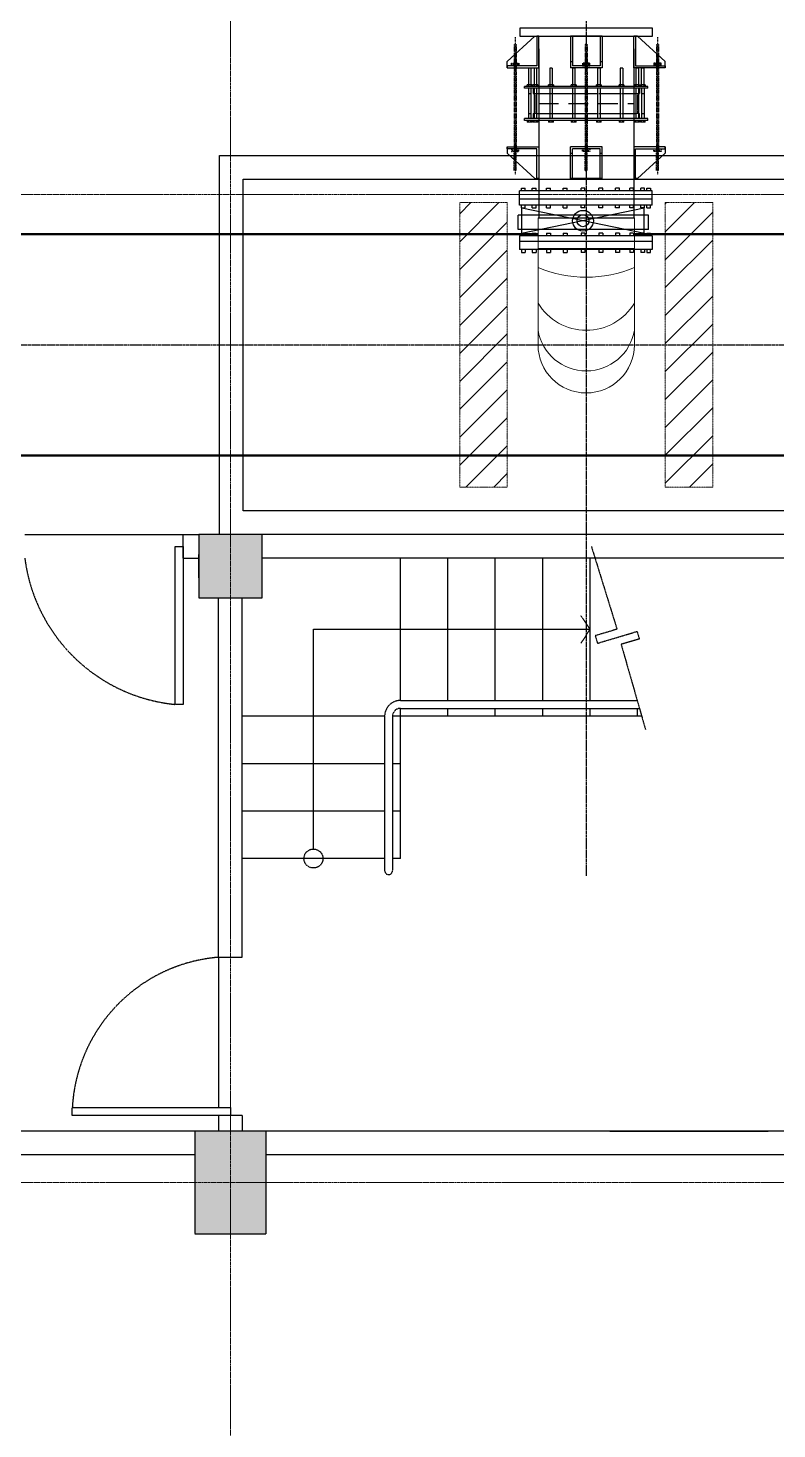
# Model space of a CAD drawing. Header units: inches. Extents: x 0 to 235202, y 0 to 184293.
# Drawn here: x 149221 to 153957, y 119381 to 128245 of the extents above; entities that cross this region are included whole.
import ezdxf
from ezdxf.enums import TextEntityAlignment as Align

# ---------------------------------------------------------------- set-up
doc = ezdxf.new("R2010")
doc.units = ezdxf.units.IN
doc.header["$MEASUREMENT"] = 0
for name, pattern in [('CENTER', [2, 1.25, -0.25, 0.25, -0.25]), ('HIDDEN', [0.375, 0.25, -0.125]), ('PHANTOM2', [1.25, 0.625, -0.125, 0.125, -0.125, 0.125, -0.125])]:
    doc.linetypes.add(name, pattern=pattern)
for name, color, linetype, lineweight in [('.5', 8, 'Continuous', 0), ('DIM', 251, 'Continuous', 0), ('hid', 8, 'HIDDEN', 0)]:
    doc.layers.add(name, color=color, linetype=linetype, lineweight=lineweight)
for name, color, linetype in [('1', 1, 'CENTER'), ('2', 2, 'HIDDEN'), ('GRID_TXT45', 4, 'Continuous'), ('M-X-BKGD', 8, 'Continuous'), ('pipes', 2, 'Continuous'), ('sleeve type coupling', 1, 'Continuous'), ('steel elbow 90deg', 3, 'Continuous'), ('WINDOW ELEV', 3, 'Continuous')]:
    doc.layers.add(name, color=color, linetype=linetype)
doc.styles.add('SIMPLEX', font='simplex.shx')

# ---------------------------------------------------------------- blocks, each defined once
blk = doc.blocks.new('FLOOR PLAN REV 2')
at = {"layer": 'DIM', "linetype": 'HIDDEN', "lineweight": 25, "ltscale": 10}
h = blk.add_hatch(color=8, dxfattribs=at)
h.paths.add_polyline_path([(76251.8, 221092.2), (75801.8, 221092.2), (75801.8, 220442.2), (76251.8, 220442.2)])
h.paths.add_polyline_path([(76226.8, 224867.2), (75956.6, 224867.2), (75956.6, 224867.2), (75826.8, 224867.2), (75826.8, 224467.2), (76226.8, 224467.2)])
h.paths.add_polyline_path([(71751.4, 221092.2), (71301.4, 221092.2), (71301.4, 220642.2), (71751.4, 220642.2)])
at = {"layer": '.5', "color": 8, "linetype": 'CENTER', "ltscale": 10}
for p, q in [((76026.8, 216570.9), (76026.8, 247859.2)), ((118917.3, 227018.5), (54403.1, 227018.5)), ((118917.3, 220768), (54403.1, 220768))]:
    blk.add_line(p, q, dxfattribs=at)
at = {"color": 8, "linetype": 'PHANTOM2', "ltscale": 20}
for p, q in [((78276.8, 245640.9), (78276.8, 222708.1)), ((74426.8, 226067.3), (101909.1, 226067.3))]:
    blk.add_line(p, q, dxfattribs=at)
at = {"color": 8}
for p, q in [((78696.8, 228071.3), (77856.8, 228071.3)), ((77856.8, 228071.3), (77856.8, 228019.3)), ((78696.8, 228019.3), (78696.8, 228071.3)), ((77776.8, 227859.3), (77951.8, 228019.3)), ((77856.8, 228019.3), (78696.8, 228019.3)), ((77951.8, 228019.3), (77976.8, 228019.3)), ((77976.8, 228019.3), (77964.8, 228019.3)), ((77964.8, 228019.3), (77964.8, 227831.3)), ((77976.8, 227819.3), (77976.8, 228019.3)), ((78176.8, 228019.3), (78176.8, 227819.3)), ((78376.8, 228019.3), (78176.8, 228019.3)), ((78188.8, 228019.3), (78188.8, 227831.3)), ((78364.8, 228019.3), (78364.8, 227831.3)), ((78376.8, 228019.3), (78376.8, 227819.3)), ((78601.8, 228019.3), (78576.8, 228019.3)), ((78576.8, 228019.3), (78588.8, 228019.3)), ((78576.8, 227819.3), (78576.8, 228019.3)), ((78588.8, 228019.3), (78588.8, 227831.3)), ((78776.8, 227859.3), (78601.8, 228019.3)), ((77776.8, 227819.3), (77776.8, 227859.3)), ((77964.8, 227831.3), (77776.8, 227831.3)), ((77776.8, 227831.3), (77776.8, 227819.3)), ((77776.8, 227819.3), (77976.8, 227819.3)), ((78176.8, 227859.3), (78188.8, 227859.3)), ((78376.8, 227819.3), (78176.8, 227819.3)), ((78364.8, 227831.3), (78188.8, 227831.3)), ((78364.8, 227859.3), (78376.8, 227859.3)), ((78776.8, 227819.3), (78576.8, 227819.3)), ((78588.8, 227831.3), (78776.8, 227831.3)), ((78776.8, 227819.3), (78776.8, 227859.3)), ((78776.8, 227831.3), (78776.8, 227819.3)), ((77776.8, 227318.9), (77776.8, 227278.9)), ((77776.8, 227306.9), (77776.8, 227318.9)), ((77776.8, 227318.9), (77976.8, 227318.9)), ((77964.8, 227306.9), (77776.8, 227306.9)), ((77776.8, 227278.9), (77951.8, 227118.9)), ((77964.8, 227118.9), (77964.8, 227306.9)), ((77976.8, 227318.9), (77976.8, 227118.9)), ((78176.8, 227118.9), (78176.8, 227318.9)), ((78376.8, 227318.9), (78176.8, 227318.9)), ((78176.8, 227278.9), (78188.8, 227278.9)), ((78188.8, 227118.9), (78188.8, 227306.9)), ((78364.8, 227306.9), (78188.8, 227306.9)), ((78364.8, 227118.9), (78364.8, 227306.9)), ((78364.8, 227278.9), (78376.8, 227278.9)), ((78376.8, 227118.9), (78376.8, 227318.9)), ((78776.8, 227318.9), (78576.8, 227318.9)), ((78576.8, 227318.9), (78576.8, 227118.9)), ((78588.8, 227118.9), (78588.8, 227306.9)), ((78588.8, 227306.9), (78776.8, 227306.9)), ((78776.8, 227278.9), (78601.8, 227118.9)), ((78776.8, 227318.9), (78776.8, 227278.9)), ((78776.8, 227306.9), (78776.8, 227318.9)), ((77951.8, 227118.9), (77976.8, 227118.9)), ((77976.8, 227118.9), (77964.8, 227118.9)), ((78376.8, 227118.9), (78176.8, 227118.9)), ((78601.8, 227118.9), (78576.8, 227118.9)), ((78576.8, 227118.9), (78588.8, 227118.9)), ((78694.2, 227040.3), (77854.2, 227040.3)), ((77854.2, 226951.6), (77854.2, 227040.3)), ((77866.4, 227057.5), (77890.6, 227057.5)), ((77866.4, 227040.3), (77866.4, 227057.5)), ((77890.6, 227040.3), (77890.6, 227057.5)), ((77935.7, 227057.5), (77959.9, 227057.5)), ((77935.7, 227040.3), (77935.7, 227057.5)), ((77959.9, 227040.3), (77959.9, 227057.5)), ((78025.9, 227057.5), (78050.2, 227057.5)), ((78025.9, 227040.3), (78025.9, 227057.5)), ((78050.2, 227040.3), (78050.2, 227057.5)), ((78131.1, 227057.5), (78155.3, 227057.5)), ((78131.1, 227040.3), (78131.1, 227057.5)), ((78155.3, 227040.3), (78155.3, 227057.5)), ((78243.9, 227040.3), (78243.9, 227057.5)), ((78268.1, 227057.5), (78243.9, 227057.5)), ((78268.1, 227040.3), (78268.1, 227057.5)), ((78356.7, 227040.3), (78356.7, 227057.5)), ((78380.9, 227057.5), (78356.7, 227057.5)), ((78380.9, 227040.3), (78380.9, 227057.5)), ((78461.8, 227040.3), (78461.8, 227057.5)), ((78486.1, 227057.5), (78461.8, 227057.5)), ((78486.1, 227040.3), (78486.1, 227057.5)), ((78552.1, 227040.3), (78552.1, 227057.5)), ((78576.4, 227057.5), (78552.1, 227057.5)), ((78576.4, 227040.3), (78576.4, 227057.5)), ((78621.4, 227040.3), (78621.4, 227057.5)), ((78645.6, 227057.5), (78621.4, 227057.5)), ((78645.6, 227040.3), (78645.6, 227057.5)), ((78659.6, 227040.3), (78659.6, 227057.5)), ((78659.6, 227057.5), (78683.9, 227057.5)), ((78683.9, 227057.5), (78683.9, 227040.3)), ((78694.2, 226951.6), (78694.2, 227040.3)), ((78694.2, 226987.6), (77854.2, 226987.6)), ((78694.2, 226951.6), (77854.2, 226951.6)), ((77866.4, 226934.4), (77866.4, 226951.6)), ((77866.4, 226773.6), (78642.3, 226934.4)), ((77866.4, 226934.4), (77890.6, 226934.4)), ((77869.8, 226934.4), (78645.6, 226773.6)), ((77869.8, 226756.4), (77869.8, 226934.4)), ((77890.6, 226934.4), (77890.6, 226951.6)), ((77935.7, 226934.4), (77935.7, 226951.6)), ((77935.7, 226934.4), (77959.9, 226934.4)), ((77959.9, 226934.4), (77959.9, 226951.6)), ((78025.9, 226934.4), (78025.9, 226951.6)), ((78025.9, 226934.4), (78050.2, 226934.4)), ((78050.2, 226934.4), (78050.2, 226951.6)), ((78131.1, 226934.4), (78131.1, 226951.6)), ((78131.1, 226934.4), (78155.3, 226934.4)), ((78155.3, 226934.4), (78155.3, 226951.6)), ((78243.9, 226934.4), (78243.9, 226951.6)), ((78268.1, 226934.4), (78243.9, 226934.4)), ((78268.1, 226934.4), (78268.1, 226951.6)), ((78356.7, 226934.4), (78356.7, 226951.6)), ((78380.9, 226934.4), (78356.7, 226934.4)), ((78380.9, 226934.4), (78380.9, 226951.6)), ((78461.8, 226934.4), (78461.8, 226951.6)), ((78486.1, 226934.4), (78461.8, 226934.4)), ((78486.1, 226934.4), (78486.1, 226951.6)), ((78552.1, 226934.4), (78552.1, 226951.6)), ((78576.4, 226934.4), (78552.1, 226934.4)), ((78576.4, 226934.4), (78576.4, 226951.6)), ((78621.4, 226934.4), (78621.4, 226951.6)), ((78645.6, 226934.4), (78621.4, 226934.4)), ((78642.3, 226756.4), (78642.3, 226934.4)), ((78645.6, 226934.4), (78645.6, 226951.6)), ((78659.6, 226934.4), (78659.6, 226951.6)), ((78659.6, 226934.4), (78683.9, 226934.4)), ((78683.9, 226934.4), (78683.9, 226951.6)), ((77869.8, 226887.2), (77846.6, 226887.2)), ((78669.9, 226887.2), (78642.3, 226887.2)), ((77869.8, 226796.9), (77846.6, 226796.9)), ((77854.2, 226757.3), (77854.2, 226669.3)), ((78694.2, 226757.3), (77854.2, 226757.3)), ((77866.4, 226774.5), (77890.6, 226774.5)), ((77866.4, 226774.5), (77866.4, 226757.3)), ((77890.6, 226774.5), (77890.6, 226757.3)), ((77935.7, 226774.5), (77959.9, 226774.5)), ((77935.7, 226774.5), (77935.7, 226757.3)), ((77959.9, 226774.5), (77959.9, 226757.3)), ((78025.9, 226774.5), (78050.2, 226774.5)), ((78025.9, 226774.5), (78025.9, 226757.3)), ((78050.2, 226774.5), (78050.2, 226757.3)), ((78131.1, 226774.5), (78155.3, 226774.5)), ((78131.1, 226774.5), (78131.1, 226757.3)), ((78155.3, 226774.5), (78155.3, 226757.3)), ((78243.9, 226774.5), (78243.9, 226757.3)), ((78268.1, 226774.5), (78243.9, 226774.5)), ((78268.1, 226774.5), (78268.1, 226757.3)), ((78356.7, 226774.5), (78356.7, 226757.3)), ((78380.9, 226774.5), (78356.7, 226774.5)), ((78380.9, 226774.5), (78380.9, 226757.3)), ((78461.8, 226774.5), (78461.8, 226757.3)), ((78486.1, 226774.5), (78461.8, 226774.5)), ((78486.1, 226774.5), (78486.1, 226757.3)), ((78552.1, 226774.5), (78552.1, 226757.3)), ((78576.4, 226774.5), (78552.1, 226774.5)), ((78576.4, 226774.5), (78576.4, 226757.3)), ((78621.4, 226774.5), (78621.4, 226757.3)), ((78645.6, 226774.5), (78621.4, 226774.5)), ((78669.9, 226796.9), (78642.3, 226796.9)), ((78645.6, 226774.5), (78645.6, 226757.3)), ((78659.6, 226774.5), (78659.6, 226757.3)), ((78659.6, 226774.5), (78683.9, 226774.5)), ((78683.9, 226774.5), (78683.9, 226757.3)), ((78694.2, 226757.3), (78694.2, 226669.3)), ((78694.2, 226721.3), (77854.2, 226721.3)), ((78694.2, 226669.3), (77854.2, 226669.3)), ((77866.4, 226669.3), (77866.4, 226652)), ((77866.4, 226652), (77890.6, 226652)), ((77890.6, 226669.3), (77890.6, 226652)), ((77935.7, 226669.3), (77935.7, 226652)), ((77935.7, 226652), (77959.9, 226652)), ((77959.9, 226669.3), (77959.9, 226652)), ((78025.9, 226669.3), (78025.9, 226652)), ((78025.9, 226652), (78050.2, 226652)), ((78050.2, 226669.3), (78050.2, 226652)), ((78131.1, 226669.3), (78131.1, 226652)), ((78131.1, 226652), (78155.3, 226652)), ((78155.3, 226669.3), (78155.3, 226652)), ((78243.9, 226669.3), (78243.9, 226652)), ((78268.1, 226652), (78243.9, 226652)), ((78268.1, 226669.3), (78268.1, 226652)), ((78356.7, 226669.3), (78356.7, 226652)), ((78380.9, 226652), (78356.7, 226652)), ((78380.9, 226669.3), (78380.9, 226652)), ((78461.8, 226669.3), (78461.8, 226652)), ((78486.1, 226652), (78461.8, 226652)), ((78486.1, 226669.3), (78486.1, 226652)), ((78552.1, 226669.3), (78552.1, 226652)), ((78576.4, 226652), (78552.1, 226652)), ((78576.4, 226669.3), (78576.4, 226652)), ((78621.4, 226669.3), (78621.4, 226652)), ((78645.6, 226652), (78621.4, 226652)), ((78645.6, 226669.3), (78645.6, 226652)), ((78659.6, 226669.3), (78659.6, 226652)), ((78659.6, 226652), (78683.9, 226652)), ((78683.9, 226652), (78683.9, 226669.3))]:
    blk.add_line(p, q, dxfattribs=at)
at = {"color": 8, "linetype": 'HIDDEN'}
for p, q in [((77846.6, 226796.9), (77846.6, 226887.2)), ((78642.3, 226887.2), (77869.8, 226887.2)), ((78669.9, 226796.9), (78669.9, 226887.2)), ((78642.3, 226796.9), (77869.8, 226796.9))]:
    blk.add_line(p, q, dxfattribs=at)
at = {"color": 8}
for radius in [65.7, 37.5]:
    blk.add_circle((78256, 226852.1), radius, dxfattribs=at)
at = {"layer": '1', "color": 8}
for p, q in [((77820.2, 227969.3), (77820.2, 227306.9)), ((77820.2, 227969.3), (77820.2, 227848.5)), ((77833.4, 227969.3), (77833.4, 227306.9)), ((77833.4, 227969.3), (77833.4, 227848.5)), ((78270.2, 227969.3), (78270.2, 227306.9)), ((78270.2, 227969.3), (78270.2, 227848.5)), ((78270.2, 227969.3), (78283.4, 227969.3)), ((78270.2, 227969.3), (78283.4, 227969.3)), ((78283.4, 227969.3), (78283.4, 227306.9)), ((78283.4, 227969.3), (78283.4, 227848.5)), ((78720.2, 227969.3), (78720.2, 227306.9)), ((78720.2, 227969.3), (78720.2, 227848.5)), ((78733.4, 227969.3), (78733.4, 227306.9)), ((78733.4, 227969.3), (78733.4, 227848.5)), ((77833.4, 227905.9), (77820.2, 227905.9)), ((77833.4, 227905.9), (77820.2, 227905.9)), ((77833.4, 227901.8), (77820.2, 227901.8)), ((77833.4, 227901.8), (77820.2, 227901.8)), ((77833.4, 227901.8), (77820.2, 227901.8)), ((77833.4, 227901.8), (77820.2, 227901.8)), ((77833.4, 227897.8), (77820.2, 227897.8)), ((77833.4, 227897.8), (77820.2, 227897.8)), ((77833.4, 227894), (77820.2, 227894)), ((77833.4, 227894), (77820.2, 227894)), ((77833.4, 227889.9), (77820.2, 227889.9)), ((77833.4, 227889.9), (77820.2, 227889.9)), ((77833.4, 227889.9), (77820.2, 227889.9)), ((77833.4, 227889.9), (77820.2, 227889.9)), ((77833.4, 227885.8), (77820.2, 227885.8)), ((77833.4, 227885.8), (77820.2, 227885.8)), ((77833.4, 227881.7), (77820.2, 227881.7)), ((77833.4, 227881.7), (77820.2, 227881.7)), ((77833.4, 227877.6), (77820.2, 227877.6)), ((77833.4, 227877.6), (77820.2, 227877.6)), ((78270.2, 227905.9), (78283.4, 227905.9)), ((78270.2, 227905.9), (78283.4, 227905.9)), ((78270.2, 227901.8), (78283.4, 227901.8)), ((78270.2, 227901.8), (78283.4, 227901.8)), ((78270.2, 227901.8), (78283.4, 227901.8)), ((78270.2, 227901.8), (78283.4, 227901.8)), ((78270.2, 227897.8), (78283.4, 227897.8)), ((78270.2, 227897.8), (78283.4, 227897.8)), ((78270.2, 227894), (78283.4, 227894)), ((78270.2, 227894), (78283.4, 227894)), ((78270.2, 227889.9), (78283.4, 227889.9)), ((78270.2, 227889.9), (78283.4, 227889.9)), ((78270.2, 227889.9), (78283.4, 227889.9)), ((78270.2, 227889.9), (78283.4, 227889.9)), ((78270.2, 227885.8), (78283.4, 227885.8)), ((78270.2, 227885.8), (78283.4, 227885.8)), ((78270.2, 227881.7), (78283.4, 227881.7)), ((78270.2, 227881.7), (78283.4, 227881.7)), ((78270.2, 227877.6), (78283.4, 227877.6)), ((78270.2, 227877.6), (78283.4, 227877.6)), ((78720.2, 227905.9), (78733.4, 227905.9)), ((78720.2, 227905.9), (78733.4, 227905.9)), ((78720.2, 227901.8), (78733.4, 227901.8)), ((78720.2, 227901.8), (78733.4, 227901.8)), ((78720.2, 227901.8), (78733.4, 227901.8)), ((78720.2, 227901.8), (78733.4, 227901.8)), ((78720.2, 227897.8), (78733.4, 227897.8)), ((78720.2, 227897.8), (78733.4, 227897.8)), ((78720.2, 227894), (78733.4, 227894)), ((78720.2, 227894), (78733.4, 227894)), ((78720.2, 227889.9), (78733.4, 227889.9)), ((78720.2, 227889.9), (78733.4, 227889.9)), ((78720.2, 227889.9), (78733.4, 227889.9)), ((78720.2, 227889.9), (78733.4, 227889.9)), ((78720.2, 227885.8), (78733.4, 227885.8)), ((78720.2, 227885.8), (78733.4, 227885.8)), ((78720.2, 227881.7), (78733.4, 227881.7)), ((78720.2, 227881.7), (78733.4, 227881.7)), ((78720.2, 227877.6), (78733.4, 227877.6)), ((78720.2, 227877.6), (78733.4, 227877.6)), ((77804, 227831.3), (77804, 227848.5)), ((77804, 227848.5), (77849.6, 227848.5)), ((77804, 227831.3), (77804, 227848.5)), ((77804, 227848.5), (77849.6, 227848.5)), ((77849.6, 227831.3), (77804, 227831.3)), ((77849.6, 227831.3), (77804, 227831.3)), ((77812.2, 227848.5), (77812.2, 227831.3)), ((77812.2, 227848.5), (77812.2, 227831.3)), ((77833.4, 227873.5), (77820.2, 227873.5)), ((77833.4, 227873.5), (77820.2, 227873.5)), ((77833.4, 227869.4), (77820.2, 227869.4)), ((77833.4, 227869.4), (77820.2, 227869.4)), ((77833.4, 227865.3), (77820.2, 227865.3)), ((77833.4, 227865.3), (77820.2, 227865.3)), ((77833.4, 227861.3), (77820.2, 227861.3)), ((77833.4, 227861.3), (77820.2, 227861.3)), ((77833.4, 227857.2), (77820.2, 227857.2)), ((77833.4, 227857.2), (77820.2, 227857.2)), ((77833.4, 227853.1), (77820.2, 227853.1)), ((77833.4, 227853.1), (77820.2, 227853.1)), ((77833.4, 227849), (77820.2, 227849)), ((77833.4, 227849), (77820.2, 227849)), ((77833.4, 227828.6), (77820.2, 227828.6)), ((77833.4, 227828.6), (77820.2, 227828.6)), ((77833.4, 227824.5), (77820.2, 227824.5)), ((77833.4, 227824.5), (77820.2, 227824.5)), ((77833.4, 227820.4), (77820.2, 227820.4)), ((77833.4, 227820.4), (77820.2, 227820.4)), ((77833.4, 227816.3), (77820.2, 227816.3)), ((77833.4, 227816.3), (77820.2, 227816.3)), ((77833.4, 227812.2), (77820.2, 227812.2)), ((77833.4, 227812.2), (77820.2, 227812.2)), ((77833.4, 227808.1), (77820.2, 227808.1)), ((77833.4, 227808.1), (77820.2, 227808.1)), ((77833.4, 227804.1), (77820.2, 227804.1)), ((77833.4, 227804.1), (77820.2, 227804.1)), ((77833.4, 227800), (77820.2, 227800)), ((77833.4, 227800), (77820.2, 227800)), ((77841.4, 227848.5), (77841.4, 227831.3)), ((77841.4, 227848.5), (77841.4, 227831.3)), ((77849.6, 227848.5), (77849.6, 227831.3)), ((77849.6, 227848.5), (77849.6, 227831.3)), ((78299.6, 227848.5), (78254, 227848.5)), ((78254, 227848.5), (78254, 227831.3)), ((78299.6, 227848.5), (78254, 227848.5)), ((78254, 227848.5), (78254, 227831.3)), ((78254, 227831.3), (78299.6, 227831.3)), ((78254, 227831.3), (78299.6, 227831.3)), ((78262.2, 227848.5), (78262.2, 227831.3)), ((78262.2, 227848.5), (78262.2, 227831.3)), ((78270.2, 227873.5), (78283.4, 227873.5)), ((78270.2, 227873.5), (78283.4, 227873.5)), ((78270.2, 227869.4), (78283.4, 227869.4)), ((78270.2, 227869.4), (78283.4, 227869.4)), ((78270.2, 227865.3), (78283.4, 227865.3)), ((78270.2, 227865.3), (78283.4, 227865.3)), ((78270.2, 227861.3), (78283.4, 227861.3)), ((78270.2, 227861.3), (78283.4, 227861.3)), ((78270.2, 227857.2), (78283.4, 227857.2)), ((78270.2, 227857.2), (78283.4, 227857.2)), ((78270.2, 227853.1), (78283.4, 227853.1)), ((78270.2, 227853.1), (78283.4, 227853.1)), ((78270.2, 227849), (78283.4, 227849)), ((78270.2, 227849), (78283.4, 227849)), ((78270.2, 227828.6), (78283.4, 227828.6)), ((78270.2, 227828.6), (78283.4, 227828.6)), ((78270.2, 227824.5), (78283.4, 227824.5)), ((78270.2, 227824.5), (78283.4, 227824.5)), ((78270.2, 227820.4), (78283.4, 227820.4)), ((78270.2, 227820.4), (78283.4, 227820.4)), ((78270.2, 227816.3), (78283.4, 227816.3)), ((78270.2, 227816.3), (78283.4, 227816.3)), ((78270.2, 227812.2), (78283.4, 227812.2)), ((78270.2, 227812.2), (78283.4, 227812.2)), ((78270.2, 227808.1), (78283.4, 227808.1)), ((78270.2, 227808.1), (78283.4, 227808.1)), ((78270.2, 227804.1), (78283.4, 227804.1)), ((78270.2, 227804.1), (78283.4, 227804.1)), ((78270.2, 227800), (78283.4, 227800)), ((78270.2, 227800), (78283.4, 227800)), ((78291.4, 227848.5), (78291.4, 227831.3)), ((78291.4, 227848.5), (78291.4, 227831.3)), ((78299.6, 227831.3), (78299.6, 227848.5)), ((78299.6, 227831.3), (78299.6, 227848.5)), ((78749.6, 227848.5), (78704, 227848.5)), ((78704, 227848.5), (78704, 227831.3)), ((78749.6, 227848.5), (78704, 227848.5)), ((78704, 227848.5), (78704, 227831.3)), ((78704, 227831.3), (78749.6, 227831.3)), ((78704, 227831.3), (78749.6, 227831.3)), ((78712.2, 227848.5), (78712.2, 227831.3)), ((78712.2, 227848.5), (78712.2, 227831.3)), ((78720.2, 227873.5), (78733.4, 227873.5)), ((78720.2, 227873.5), (78733.4, 227873.5)), ((78720.2, 227869.4), (78733.4, 227869.4)), ((78720.2, 227869.4), (78733.4, 227869.4)), ((78720.2, 227865.3), (78733.4, 227865.3)), ((78720.2, 227865.3), (78733.4, 227865.3)), ((78720.2, 227861.3), (78733.4, 227861.3)), ((78720.2, 227861.3), (78733.4, 227861.3)), ((78720.2, 227857.2), (78733.4, 227857.2)), ((78720.2, 227857.2), (78733.4, 227857.2)), ((78720.2, 227853.1), (78733.4, 227853.1)), ((78720.2, 227853.1), (78733.4, 227853.1)), ((78720.2, 227849), (78733.4, 227849)), ((78720.2, 227849), (78733.4, 227849)), ((78720.2, 227828.6), (78733.4, 227828.6)), ((78720.2, 227828.6), (78733.4, 227828.6)), ((78720.2, 227824.5), (78733.4, 227824.5)), ((78720.2, 227824.5), (78733.4, 227824.5)), ((78720.2, 227820.4), (78733.4, 227820.4)), ((78720.2, 227820.4), (78733.4, 227820.4)), ((78720.2, 227816.3), (78733.4, 227816.3)), ((78720.2, 227816.3), (78733.4, 227816.3)), ((78720.2, 227812.2), (78733.4, 227812.2)), ((78720.2, 227812.2), (78733.4, 227812.2)), ((78720.2, 227808.1), (78733.4, 227808.1)), ((78720.2, 227808.1), (78733.4, 227808.1)), ((78720.2, 227804.1), (78733.4, 227804.1)), ((78720.2, 227804.1), (78733.4, 227804.1)), ((78720.2, 227800), (78733.4, 227800)), ((78720.2, 227800), (78733.4, 227800)), ((78741.4, 227848.5), (78741.4, 227831.3)), ((78741.4, 227848.5), (78741.4, 227831.3)), ((78749.6, 227831.3), (78749.6, 227848.5)), ((78749.6, 227831.3), (78749.6, 227848.5)), ((77804, 227306.9), (77804, 227289.8)), ((77849.6, 227306.9), (77804, 227306.9)), ((77804, 227306.9), (77804, 227289.8)), ((77849.6, 227306.9), (77804, 227306.9)), ((77804, 227289.8), (77849.6, 227289.8)), ((77804, 227289.8), (77849.6, 227289.8)), ((77812.2, 227289.8), (77812.2, 227306.9)), ((77812.2, 227289.8), (77812.2, 227306.9)), ((77833.4, 227338.3), (77820.2, 227338.3)), ((77833.4, 227338.3), (77820.2, 227338.3)), ((77833.4, 227334.2), (77820.2, 227334.2)), ((77833.4, 227334.2), (77820.2, 227334.2)), ((77833.4, 227330.2), (77820.2, 227330.2)), ((77833.4, 227330.2), (77820.2, 227330.2)), ((77833.4, 227326.1), (77820.2, 227326.1)), ((77833.4, 227326.1), (77820.2, 227326.1)), ((77833.4, 227322), (77820.2, 227322)), ((77833.4, 227322), (77820.2, 227322)), ((77833.4, 227317.9), (77820.2, 227317.9)), ((77833.4, 227317.9), (77820.2, 227317.9)), ((77833.4, 227313.8), (77820.2, 227313.8)), ((77833.4, 227313.8), (77820.2, 227313.8)), ((77833.4, 227309.7), (77820.2, 227309.7)), ((77833.4, 227309.7), (77820.2, 227309.7)), ((77820.2, 227168.9), (77820.2, 227289.8)), ((77833.4, 227289.3), (77820.2, 227289.3)), ((77833.4, 227289.3), (77820.2, 227289.3)), ((77833.4, 227285.2), (77820.2, 227285.2)), ((77833.4, 227285.2), (77820.2, 227285.2)), ((77833.4, 227281.1), (77820.2, 227281.1)), ((77833.4, 227281.1), (77820.2, 227281.1)), ((77833.4, 227277), (77820.2, 227277)), ((77833.4, 227277), (77820.2, 227277)), ((77833.4, 227272.9), (77820.2, 227272.9)), ((77833.4, 227272.9), (77820.2, 227272.9)), ((77833.4, 227268.9), (77820.2, 227268.9)), ((77833.4, 227268.9), (77820.2, 227268.9)), ((77833.4, 227264.8), (77820.2, 227264.8)), ((77833.4, 227264.8), (77820.2, 227264.8)), ((77833.4, 227260.7), (77820.2, 227260.7)), ((77833.4, 227260.7), (77820.2, 227260.7)), ((77833.4, 227256.6), (77820.2, 227256.6)), ((77833.4, 227256.6), (77820.2, 227256.6)), ((77833.4, 227168.9), (77833.4, 227289.8)), ((77841.4, 227289.8), (77841.4, 227306.9)), ((77841.4, 227289.8), (77841.4, 227306.9)), ((77849.6, 227289.8), (77849.6, 227306.9)), ((77849.6, 227289.8), (77849.6, 227306.9)), ((78254, 227289.8), (78254, 227306.9)), ((78254, 227306.9), (78299.6, 227306.9)), ((78254, 227289.8), (78254, 227306.9)), ((78254, 227306.9), (78299.6, 227306.9)), ((78299.6, 227289.8), (78254, 227289.8)), ((78299.6, 227289.8), (78254, 227289.8)), ((78262.2, 227289.8), (78262.2, 227306.9)), ((78262.2, 227289.8), (78262.2, 227306.9)), ((78270.2, 227338.3), (78283.4, 227338.3)), ((78270.2, 227338.3), (78283.4, 227338.3)), ((78270.2, 227334.2), (78283.4, 227334.2)), ((78270.2, 227334.2), (78283.4, 227334.2)), ((78270.2, 227330.2), (78283.4, 227330.2)), ((78270.2, 227330.2), (78283.4, 227330.2)), ((78270.2, 227326.1), (78283.4, 227326.1)), ((78270.2, 227326.1), (78283.4, 227326.1)), ((78270.2, 227322), (78283.4, 227322)), ((78270.2, 227322), (78283.4, 227322)), ((78270.2, 227317.9), (78283.4, 227317.9)), ((78270.2, 227317.9), (78283.4, 227317.9)), ((78270.2, 227313.8), (78283.4, 227313.8)), ((78270.2, 227313.8), (78283.4, 227313.8)), ((78270.2, 227309.7), (78283.4, 227309.7)), ((78270.2, 227309.7), (78283.4, 227309.7)), ((78270.2, 227168.9), (78270.2, 227289.8)), ((78270.2, 227289.3), (78283.4, 227289.3)), ((78270.2, 227289.3), (78283.4, 227289.3)), ((78270.2, 227285.2), (78283.4, 227285.2)), ((78270.2, 227285.2), (78283.4, 227285.2)), ((78270.2, 227281.1), (78283.4, 227281.1)), ((78270.2, 227281.1), (78283.4, 227281.1)), ((78270.2, 227277), (78283.4, 227277)), ((78270.2, 227277), (78283.4, 227277)), ((78270.2, 227272.9), (78283.4, 227272.9)), ((78270.2, 227272.9), (78283.4, 227272.9)), ((78270.2, 227268.9), (78283.4, 227268.9)), ((78270.2, 227268.9), (78283.4, 227268.9)), ((78270.2, 227264.8), (78283.4, 227264.8)), ((78270.2, 227264.8), (78283.4, 227264.8)), ((78270.2, 227260.7), (78283.4, 227260.7)), ((78270.2, 227260.7), (78283.4, 227260.7)), ((78270.2, 227256.6), (78283.4, 227256.6)), ((78270.2, 227256.6), (78283.4, 227256.6)), ((78283.4, 227168.9), (78283.4, 227289.8)), ((78291.4, 227289.8), (78291.4, 227306.9)), ((78291.4, 227289.8), (78291.4, 227306.9)), ((78299.6, 227306.9), (78299.6, 227289.8)), ((78299.6, 227306.9), (78299.6, 227289.8)), ((78704, 227289.8), (78704, 227306.9)), ((78704, 227306.9), (78749.6, 227306.9)), ((78704, 227289.8), (78704, 227306.9)), ((78704, 227306.9), (78749.6, 227306.9)), ((78749.6, 227289.8), (78704, 227289.8)), ((78749.6, 227289.8), (78704, 227289.8)), ((78712.2, 227289.8), (78712.2, 227306.9)), ((78712.2, 227289.8), (78712.2, 227306.9)), ((78720.2, 227338.3), (78733.4, 227338.3)), ((78720.2, 227338.3), (78733.4, 227338.3)), ((78720.2, 227334.2), (78733.4, 227334.2)), ((78720.2, 227334.2), (78733.4, 227334.2)), ((78720.2, 227330.2), (78733.4, 227330.2)), ((78720.2, 227330.2), (78733.4, 227330.2)), ((78720.2, 227326.1), (78733.4, 227326.1)), ((78720.2, 227326.1), (78733.4, 227326.1)), ((78720.2, 227322), (78733.4, 227322)), ((78720.2, 227322), (78733.4, 227322)), ((78720.2, 227317.9), (78733.4, 227317.9)), ((78720.2, 227317.9), (78733.4, 227317.9)), ((78720.2, 227313.8), (78733.4, 227313.8)), ((78720.2, 227313.8), (78733.4, 227313.8)), ((78720.2, 227309.7), (78733.4, 227309.7)), ((78720.2, 227309.7), (78733.4, 227309.7)), ((78720.2, 227168.9), (78720.2, 227289.8)), ((78720.2, 227289.3), (78733.4, 227289.3)), ((78720.2, 227289.3), (78733.4, 227289.3)), ((78720.2, 227285.2), (78733.4, 227285.2)), ((78720.2, 227285.2), (78733.4, 227285.2)), ((78720.2, 227281.1), (78733.4, 227281.1)), ((78720.2, 227281.1), (78733.4, 227281.1)), ((78720.2, 227277), (78733.4, 227277)), ((78720.2, 227277), (78733.4, 227277)), ((78720.2, 227272.9), (78733.4, 227272.9)), ((78720.2, 227272.9), (78733.4, 227272.9)), ((78720.2, 227268.9), (78733.4, 227268.9)), ((78720.2, 227268.9), (78733.4, 227268.9)), ((78720.2, 227264.8), (78733.4, 227264.8)), ((78720.2, 227264.8), (78733.4, 227264.8)), ((78720.2, 227260.7), (78733.4, 227260.7)), ((78720.2, 227260.7), (78733.4, 227260.7)), ((78720.2, 227256.6), (78733.4, 227256.6)), ((78720.2, 227256.6), (78733.4, 227256.6)), ((78733.4, 227168.9), (78733.4, 227289.8)), ((78741.4, 227289.8), (78741.4, 227306.9)), ((78741.4, 227289.8), (78741.4, 227306.9)), ((78749.6, 227306.9), (78749.6, 227289.8)), ((78749.6, 227306.9), (78749.6, 227289.8)), ((77833.4, 227252.5), (77820.2, 227252.5)), ((77833.4, 227252.5), (77820.2, 227252.5)), ((77833.4, 227248.4), (77820.2, 227248.4)), ((77833.4, 227248.4), (77820.2, 227248.4)), ((77833.4, 227248.4), (77820.2, 227248.4)), ((77833.4, 227248.4), (77820.2, 227248.4)), ((77833.4, 227244.3), (77820.2, 227244.3)), ((77833.4, 227244.3), (77820.2, 227244.3)), ((77833.4, 227240.5), (77820.2, 227240.5)), ((77833.4, 227240.5), (77820.2, 227240.5)), ((77833.4, 227236.4), (77820.2, 227236.4)), ((77833.4, 227236.4), (77820.2, 227236.4)), ((77833.4, 227236.4), (77820.2, 227236.4)), ((77833.4, 227236.4), (77820.2, 227236.4)), ((77833.4, 227232.4), (77820.2, 227232.4)), ((77833.4, 227232.4), (77820.2, 227232.4)), ((78270.2, 227252.5), (78283.4, 227252.5)), ((78270.2, 227252.5), (78283.4, 227252.5)), ((78270.2, 227248.4), (78283.4, 227248.4)), ((78270.2, 227248.4), (78283.4, 227248.4)), ((78270.2, 227248.4), (78283.4, 227248.4)), ((78270.2, 227248.4), (78283.4, 227248.4)), ((78270.2, 227244.3), (78283.4, 227244.3)), ((78270.2, 227244.3), (78283.4, 227244.3)), ((78270.2, 227240.5), (78283.4, 227240.5)), ((78270.2, 227240.5), (78283.4, 227240.5)), ((78270.2, 227236.4), (78283.4, 227236.4)), ((78270.2, 227236.4), (78283.4, 227236.4)), ((78270.2, 227236.4), (78283.4, 227236.4)), ((78270.2, 227236.4), (78283.4, 227236.4)), ((78270.2, 227232.4), (78283.4, 227232.4)), ((78270.2, 227232.4), (78283.4, 227232.4)), ((78270.2, 227168.9), (78283.4, 227168.9)), ((78270.2, 227168.9), (78283.4, 227168.9)), ((78720.2, 227252.5), (78733.4, 227252.5)), ((78720.2, 227252.5), (78733.4, 227252.5)), ((78720.2, 227248.4), (78733.4, 227248.4)), ((78720.2, 227248.4), (78733.4, 227248.4)), ((78720.2, 227248.4), (78733.4, 227248.4)), ((78720.2, 227248.4), (78733.4, 227248.4)), ((78720.2, 227244.3), (78733.4, 227244.3)), ((78720.2, 227244.3), (78733.4, 227244.3))]:
    blk.add_line(p, q, dxfattribs=at)
at = {"layer": '1', "color": 8, "linetype": 'CENTER', "ltscale": 0.09}
for p, q in [((77826.8, 228013.5), (77826.8, 227143.7)), ((78726.8, 228013.5), (78726.8, 227143.7))]:
    blk.add_line(p, q, dxfattribs=at)
at = {"layer": '1', "color": 8, "linetype": 'HIDDEN', "ltscale": 0.009}
for p, q in [((77820.2, 227831.3), (77820.2, 227848.5)), ((77833.4, 227844.9), (77820.2, 227844.9)), ((77833.4, 227844.9), (77820.2, 227844.9)), ((77833.4, 227840.8), (77820.2, 227840.8)), ((77833.4, 227840.8), (77820.2, 227840.8)), ((77833.4, 227836.7), (77820.2, 227836.7)), ((77833.4, 227836.7), (77820.2, 227836.7)), ((77833.4, 227832.7), (77820.2, 227832.7)), ((77833.4, 227832.7), (77820.2, 227832.7)), ((77833.4, 227831.3), (77833.4, 227848.5)), ((78270.2, 227831.3), (78270.2, 227848.5)), ((78270.2, 227844.9), (78283.4, 227844.9)), ((78270.2, 227844.9), (78283.4, 227844.9)), ((78270.2, 227840.8), (78283.4, 227840.8)), ((78270.2, 227840.8), (78283.4, 227840.8)), ((78270.2, 227836.7), (78283.4, 227836.7)), ((78270.2, 227836.7), (78283.4, 227836.7)), ((78270.2, 227832.7), (78283.4, 227832.7)), ((78270.2, 227832.7), (78283.4, 227832.7)), ((78283.4, 227831.3), (78283.4, 227848.5)), ((78720.2, 227831.3), (78720.2, 227848.5)), ((78720.2, 227844.9), (78733.4, 227844.9)), ((78720.2, 227844.9), (78733.4, 227844.9)), ((78720.2, 227840.8), (78733.4, 227840.8)), ((78720.2, 227840.8), (78733.4, 227840.8)), ((78720.2, 227836.7), (78733.4, 227836.7)), ((78720.2, 227836.7), (78733.4, 227836.7)), ((78720.2, 227832.7), (78733.4, 227832.7)), ((78720.2, 227832.7), (78733.4, 227832.7)), ((78733.4, 227831.3), (78733.4, 227848.5)), ((77820.2, 227306.9), (77820.2, 227289.8)), ((77833.4, 227305.6), (77820.2, 227305.6)), ((77833.4, 227305.6), (77820.2, 227305.6)), ((77833.4, 227301.6), (77820.2, 227301.6)), ((77833.4, 227301.6), (77820.2, 227301.6)), ((77833.4, 227297.5), (77820.2, 227297.5)), ((77833.4, 227297.5), (77820.2, 227297.5)), ((77833.4, 227293.4), (77820.2, 227293.4)), ((77833.4, 227293.4), (77820.2, 227293.4)), ((77833.4, 227306.9), (77833.4, 227289.8)), ((78270.2, 227306.9), (78270.2, 227289.8)), ((78270.2, 227305.6), (78283.4, 227305.6)), ((78270.2, 227305.6), (78283.4, 227305.6)), ((78270.2, 227301.6), (78283.4, 227301.6)), ((78270.2, 227301.6), (78283.4, 227301.6)), ((78270.2, 227297.5), (78283.4, 227297.5)), ((78270.2, 227297.5), (78283.4, 227297.5)), ((78270.2, 227293.4), (78283.4, 227293.4)), ((78270.2, 227293.4), (78283.4, 227293.4)), ((78283.4, 227306.9), (78283.4, 227289.8)), ((78720.2, 227306.9), (78720.2, 227289.8)), ((78720.2, 227305.6), (78733.4, 227305.6)), ((78720.2, 227305.6), (78733.4, 227305.6)), ((78720.2, 227301.6), (78733.4, 227301.6)), ((78720.2, 227301.6), (78733.4, 227301.6)), ((78720.2, 227297.5), (78733.4, 227297.5)), ((78720.2, 227297.5), (78733.4, 227297.5)), ((78720.2, 227293.4), (78733.4, 227293.4)), ((78720.2, 227293.4), (78733.4, 227293.4)), ((78733.4, 227306.9), (78733.4, 227289.8))]:
    blk.add_line(p, q, dxfattribs=at)
at = {"layer": '2', "color": 8, "linetype": 'HIDDEN', "ltscale": 500}
blk.add_line((77976.8, 227594.1), (78576.8, 227594.1), dxfattribs=at)
at = {"layer": 'DIM', "color": 8, "linetype": 'HIDDEN', "lineweight": 25, "ltscale": 10}
for p, q in [((75956.6, 227265.8), (103101.8, 227265.8)), ((75956.6, 224867.2), (75956.6, 227265.8)), ((76106.6, 227115.8), (102951.8, 227115.8)), ((76106.6, 225017.2), (76106.6, 227115.8)), ((102951.8, 225017.2), (76106.6, 225017.2)), ((74726.4, 224867.2), (75726.8, 224867.2)), ((75726.8, 224867.2), (75826.8, 224867.2)), ((75726.8, 224717.2), (75726.8, 224867.2)), ((76226.8, 224867.2), (75826.8, 224867.2)), ((75826.8, 224867.2), (75826.8, 224467.2)), ((103101.8, 224867.2), (75956.6, 224867.2)), ((80326.8, 224867.2), (76226.8, 224867.2)), ((76226.8, 224467.2), (76226.8, 224867.2)), ((75676.8, 223792.2), (75676.8, 224792.2)), ((75676.8, 224792.2), (75726.8, 224792.2)), ((75726.8, 224792.2), (75726.8, 223792.2)), ((78309.5, 224791.1), (78471.2, 224268)), ((75726.8, 224717.2), (75826.8, 224717.2)), ((75726.8, 224717.2), (75726.8, 224717.2)), ((75826.8, 224592.2), (75826.8, 224742.2)), ((80326.8, 224717.2), (76226.8, 224717.2)), ((77101.8, 223817.2), (77101.8, 224717.2)), ((77401.8, 223817.2), (77401.8, 224717.2)), ((77701.8, 223817.2), (77701.8, 224717.2)), ((78001.8, 223817.2), (78001.8, 224717.2)), ((78301.8, 223817.2), (78301.8, 224717.2)), ((78301.8, 223817.2), (78301.8, 224717.2)), ((75826.8, 224467.2), (76226.8, 224467.2)), ((75951.8, 222192.2), (75951.8, 224467.2)), ((76101.8, 222192.2), (76101.8, 224467.2)), ((78301.8, 224267.2), (78242.5, 224355.6)), ((76551.8, 222877.2), (76551.8, 224267.2)), ((76551.8, 224267.2), (78294.2, 224267.2)), ((78242.5, 224178.8), (78301.8, 224267.2)), ((78471.2, 224268), (78333.6, 224226.7)), ((78483.4, 224219.4), (78598, 224253.8)), ((78598, 224253.8), (78612.4, 224205.9)), ((78333.6, 224226.7), (78348, 224178.8)), ((78348, 224178.8), (78483.4, 224219.4)), ((78612.4, 224205.9), (78497.3, 224172.1)), ((78497.3, 224172.1), (78652, 223631.6)), ((77101.8, 223817.2), (78597.4, 223817.2)), ((75726.8, 223792.2), (75676.8, 223792.2)), ((77001.8, 223717.2), (76101.8, 223717.2)), ((77001.8, 223717.2), (77001.8, 222740.8)), ((77101.8, 223717.2), (77051.8, 223717.2)), ((77101.8, 223717.2), (77051.8, 223717.2)), ((77051.8, 223717.2), (77051.8, 222740.8)), ((77051.8, 223717.2), (77051.8, 222740.8)), ((77101.8, 223717.2), (77101.8, 223767.2)), ((77101.8, 223767.2), (78612.1, 223767.2)), ((78626.8, 223717.2), (77101.8, 223717.2)), ((77101.8, 222817.2), (77101.8, 223717.2)), ((77401.8, 223717.2), (77401.8, 223767.2)), ((77701.8, 223717.2), (77701.8, 223767.2)), ((78001.8, 223717.2), (78001.8, 223767.2)), ((78301.8, 223717.2), (78301.8, 223767.2)), ((78601.8, 223717.2), (78601.8, 223767.2)), ((77001.8, 223417.2), (76101.8, 223417.2)), ((77101.8, 223417.2), (77051.8, 223417.2)), ((77001.8, 223117.2), (76101.8, 223117.2)), ((77101.8, 223117.2), (77051.8, 223117.2)), ((77001.8, 222817.2), (76101.8, 222817.2)), ((77101.8, 222817.2), (77051.8, 222817.2)), ((75951.8, 222192.2), (76101.8, 222192.2)), ((75951.8, 222192.2), (75951.8, 221242.2)), ((75026.8, 221192.2), (75026.8, 221242.2)), ((75026.8, 221242.2), (76026.8, 221242.2)), ((76026.8, 221242.2), (76026.8, 221192.2)), ((76026.8, 221192.2), (75026.8, 221192.2)), ((76101.8, 221192.2), (75951.8, 221192.2)), ((75951.8, 221192.2), (75951.8, 221092.2)), ((76101.8, 221192.2), (76101.8, 221092.2)), ((75801.8, 221092.2), (74376.6, 221092.2)), ((76251.8, 221092.2), (75801.8, 221092.2)), ((75801.8, 221092.2), (75801.8, 220442.2)), ((111801.8, 221092.2), (76251.8, 221092.2)), ((76251.8, 220442.2), (76251.8, 221092.2)), ((78426.8, 221092.2), (79426.8, 221092.2)), ((75801.8, 220942.2), (74376.6, 220942.2)), ((80301.8, 220942.2), (76251.8, 220942.2)), ((75801.8, 220442.2), (76251.8, 220442.2))]:
    blk.add_line(p, q, dxfattribs=at)
at = {"layer": 'DIM', "color": 8, "linetype": 'HIDDEN', "ltscale": 7}
for p, q in [((77476.8, 226967.3), (77476.8, 225167.3)), ((77776.8, 226967.3), (77476.8, 226967.3)), ((77776.8, 225167.3), (77776.8, 226967.3)), ((78776.8, 225167.3), (78776.8, 226967.3)), ((78776.8, 226967.3), (79076.8, 226967.3)), ((79076.8, 226967.3), (79076.8, 225167.3)), ((77476.8, 225167.3), (77776.8, 225167.3)), ((79076.8, 225167.3), (78776.8, 225167.3))]:
    blk.add_line(p, q, dxfattribs=at)
at = {"layer": 'DIM', "color": 8, "linetype": 'Continuous'}
for p, q in [((77476.8, 226896.5), (77547.6, 226967.3)), ((77476.8, 226719.7), (77724.3, 226967.3)), ((78776.8, 226959.1), (78785, 226967.3)), ((78776.8, 226782.3), (78961.8, 226967.3)), ((78776.8, 226605.5), (79076.8, 226905.5)), ((77476.8, 226543), (77776.8, 226843)), ((78776.8, 226428.7), (79076.8, 226728.7)), ((77476.8, 226366.2), (77776.8, 226666.2)), ((78776.8, 226252), (79076.8, 226552)), ((77476.8, 226189.4), (77776.8, 226489.4)), ((78776.8, 226075.2), (79076.8, 226375.2)), ((77476.8, 226012.6), (77776.8, 226312.6)), ((78776.8, 225898.4), (79076.8, 226198.4)), ((77476.8, 225835.8), (77776.8, 226135.8)), ((78776.8, 225721.6), (79076.8, 226021.6)), ((77476.8, 225659.1), (77776.8, 225959.1)), ((78776.8, 225544.9), (79076.8, 225844.9)), ((77476.8, 225482.3), (77776.8, 225782.3)), ((78776.8, 225368.1), (79076.8, 225668.1)), ((77476.8, 225305.5), (77776.8, 225605.5)), ((78776.8, 225191.3), (79076.8, 225491.3)), ((77515.3, 225167.3), (77776.8, 225428.7)), ((78929.5, 225167.3), (79076.8, 225314.5)), ((77692.1, 225167.3), (77776.8, 225252))]:
    blk.add_line(p, q, dxfattribs=at)
at = {"layer": 'DIM', "color": 8}
for p, q in [((77972, 226067.3), (77972, 226870.2)), ((78581.5, 226067.3), (78581.5, 226870.2)), ((77972, 226676.8), (78581.5, 226676.8))]:
    blk.add_line(p, q, dxfattribs=at)
at = {"layer": 'DIM', "color": 8, "lineweight": 50}
for p, q in [((77276.8, 226767.3), (74426.8, 226767.3)), ((77972, 226767.3), (77276.8, 226767.3)), ((79276.8, 226767.3), (78581.5, 226767.3)), ((82366.4, 226767.3), (79276.8, 226767.3)), ((77276.8, 225367.3), (74443.4, 225367.3)), ((88726.9, 225367.3), (77276.8, 225367.3))]:
    blk.add_line(p, q, dxfattribs=at)
at = {"layer": 'DIM', "color": 8, "linetype": 'HIDDEN', "lineweight": 25, "ltscale": 10}
blk.add_circle((76551.8, 222817.2), 60, dxfattribs=at)
at = {"layer": 'DIM', "color": 8}
for centre, radius, start, end in [((78276.8, 227291.3), 796.4, 247.5, 292.5), ((78276.8, 226514.2), 355.3, 210.94084, 329.05916), ((78276.8, 226210.7), 308.9, 189.42017, 350.57983), ((78276.8, 226067.3), 304.8, 180, 0)]:
    blk.add_arc(centre, radius, start, end, dxfattribs=at)
at = {"layer": 'DIM', "color": 8, "linetype": 'HIDDEN', "lineweight": 25, "ltscale": 10}
for centre, radius, start, end in [((75781.6, 224850.7), 1063.6, 187.20648, 264.34362), ((77101.8, 223717.2), 100, 90, 180), ((77101.8, 223717.2), 50, 90, 180), ((77026.8, 222740.8), 25, 180, 0), ((76033.7, 221187.2), 1008.4, 94.65777, 176.87003)]:
    blk.add_arc(centre, radius, start, end, dxfattribs=at)
at = {"layer": 'hid', "color": 8, "ltscale": 0.1}
for p, q in [((77946.7, 227657.8), (77962.7, 227657.8)), ((77946.7, 227657.8), (77962.7, 227657.8)), ((77953, 227530.4), (77953, 227657.8)), ((78590.9, 227657.8), (78606.9, 227657.8)), ((78606.9, 227657.8), (78590.9, 227657.8)), ((78600.5, 227530.4), (78600.5, 227657.8)), ((77946.7, 227530.4), (77962.7, 227530.4)), ((77946.7, 227530.4), (77962.7, 227530.4)), ((78590.9, 227530.4), (78606.9, 227530.4)), ((78606.9, 227530.4), (78590.9, 227530.4))]:
    blk.add_line(p, q, dxfattribs=at)
at = {"layer": 'pipes', "color": 8, "ltscale": 2000}
for p, q in [((77976.8, 227940), (77976.8, 226870.2)), ((78576.8, 227940), (78576.8, 226870.2))]:
    blk.add_line(p, q, dxfattribs=at)
at = {"layer": 'sleeve type coupling', "color": 8}
for p, q in [((77911.6, 227816.4), (77911.6, 227701.8)), ((77927, 227816.4), (77911.6, 227816.4)), ((77927, 227816.4), (77927, 227701.8)), ((77947, 227816.4), (77947, 227701.8)), ((77962.4, 227816.4), (77947, 227816.4)), ((77962.4, 227816.4), (77962.4, 227701.8)), ((78046.2, 227816.4), (78046.2, 227701.8)), ((78061.6, 227816.4), (78046.2, 227816.4)), ((78061.6, 227816.4), (78061.6, 227701.8)), ((78189.5, 227816.4), (78189.5, 227701.8)), ((78204.9, 227816.4), (78189.5, 227816.4)), ((78204.9, 227816.4), (78205, 227701.8)), ((78348.6, 227816.4), (78348.6, 227701.8)), ((78364, 227816.4), (78348.6, 227816.4)), ((78364, 227816.4), (78364.1, 227701.8)), ((78492, 227816.4), (78492, 227701.8)), ((78507.4, 227816.4), (78492, 227816.4)), ((78507.4, 227816.4), (78507.4, 227701.8)), ((78591.2, 227816.4), (78591.2, 227701.8)), ((78606.6, 227816.4), (78591.2, 227816.4)), ((78606.6, 227816.4), (78606.6, 227701.8)), ((78642.3, 227816.4), (78626.3, 227816.4)), ((78626.3, 227701.8), (78626.3, 227816.4)), ((78642.3, 227701.8), (78642.3, 227816.4)), ((77886.8, 227689.8), (77886.8, 227701.8)), ((78666.8, 227701.8), (77886.8, 227701.8)), ((77934.7, 227712.1), (77903.9, 227712.1)), ((77903.9, 227701.8), (77903.9, 227712.1)), ((77934.7, 227712.1), (77934.7, 227701.8)), ((77970.1, 227712.1), (77939.3, 227712.1)), ((77939.3, 227701.8), (77939.3, 227712.1)), ((77970.1, 227712.1), (77970.1, 227701.8)), ((78069.3, 227712.1), (78038.5, 227712.1)), ((78038.5, 227701.8), (78038.5, 227712.1)), ((78069.3, 227712.1), (78069.3, 227701.8)), ((78212.7, 227712.1), (78181.8, 227712.1)), ((78181.8, 227701.8), (78181.8, 227712.1)), ((78212.7, 227712.1), (78212.7, 227701.8)), ((78371.8, 227712.1), (78340.9, 227712.1)), ((78340.9, 227701.8), (78340.9, 227712.1)), ((78371.8, 227712.1), (78371.8, 227701.8)), ((78484.3, 227701.8), (78484.3, 227712.1)), ((78515.1, 227712.1), (78484.3, 227712.1)), ((78515.1, 227712.1), (78515.1, 227701.8)), ((78614.3, 227712.1), (78583.5, 227712.1)), ((78583.5, 227701.8), (78583.5, 227712.1)), ((78614.3, 227712.1), (78614.3, 227701.8)), ((78649.7, 227712.1), (78618.9, 227712.1)), ((78618.9, 227701.8), (78618.9, 227712.1)), ((78649.7, 227712.1), (78649.7, 227701.8)), ((78666.8, 227689.8), (78666.8, 227701.8)), ((78666.8, 227689.8), (77886.8, 227689.8)), ((77911.3, 227689.8), (77911.3, 227498.4)), ((77927.3, 227689.8), (77927.3, 227498.4)), ((77941, 227689.8), (77941, 227657.8)), ((77947, 227689.8), (77941, 227689.8)), ((77941, 227657.8), (77946.7, 227657.8)), ((77946.7, 227689.8), (77946.7, 227498.4)), ((77962.7, 227689.8), (77962.7, 227498.4)), ((77962.7, 227657.8), (78045.9, 227657.8)), ((78045.9, 227689.8), (78045.9, 227498.4)), ((78061.9, 227689.8), (78061.9, 227498.4)), ((78061.9, 227657.8), (78189.2, 227657.8)), ((78189.2, 227689.8), (78189.2, 227498.4)), ((78205.2, 227689.8), (78205.2, 227498.4)), ((78205.2, 227657.8), (78348.3, 227657.8)), ((78348.3, 227689.8), (78348.3, 227498.4)), ((78364.3, 227689.8), (78364.3, 227498.4)), ((78364.3, 227657.8), (78491.7, 227657.8)), ((78491.7, 227689.8), (78491.7, 227498.4)), ((78507.7, 227689.8), (78507.7, 227498.4)), ((78507.7, 227657.8), (78590.9, 227657.8)), ((78590.9, 227689.8), (78590.9, 227498.4)), ((78606.9, 227689.8), (78606.9, 227498.4)), ((78606.9, 227657.8), (78612.5, 227657.8)), ((78612.5, 227689.8), (78612.5, 227657.8)), ((78626.3, 227689.8), (78626.3, 227498.4)), ((78642.3, 227689.8), (78642.3, 227498.4)), ((77941, 227530.4), (77941, 227498.4)), ((77941, 227530.4), (77946.7, 227530.4)), ((77962.7, 227530.4), (78045.9, 227530.4)), ((78061.9, 227530.4), (78189.2, 227530.4)), ((78205.2, 227530.4), (78348.3, 227530.4)), ((78364.3, 227530.4), (78491.7, 227530.4)), ((78507.7, 227530.4), (78590.9, 227530.4)), ((78606.9, 227530.4), (78612.5, 227530.4)), ((78612.5, 227498.4), (78612.5, 227530.4)), ((78666.8, 227498.4), (77886.8, 227498.4)), ((77886.8, 227486.4), (77886.8, 227498.4)), ((78666.8, 227486.4), (77886.8, 227486.4)), ((77903.9, 227486.4), (77903.9, 227476.1)), ((77934.7, 227476.1), (77903.9, 227476.1)), ((77911.6, 227476.1), (77911.6, 227486.4)), ((77927, 227476.1), (77927, 227486.4)), ((77934.7, 227476.1), (77934.7, 227486.4)), ((77939.3, 227486.4), (77939.3, 227476.1)), ((77970.1, 227476.1), (77939.3, 227476.1)), ((77947, 227476.1), (77947, 227486.4)), ((77962.4, 227476.1), (77962.4, 227486.4)), ((77970.1, 227476.1), (77970.1, 227486.4)), ((78038.5, 227486.4), (78038.5, 227476.1)), ((78069.3, 227476.1), (78038.5, 227476.1)), ((78046.2, 227476.1), (78046.2, 227486.4)), ((78061.6, 227476.1), (78061.6, 227486.4)), ((78069.3, 227476.1), (78069.3, 227486.4)), ((78181.8, 227486.4), (78181.8, 227476.1)), ((78212.7, 227476.1), (78181.8, 227476.1)), ((78189.5, 227476.1), (78189.5, 227486.4)), ((78205, 227476.1), (78205, 227486.4)), ((78212.7, 227476.1), (78212.7, 227486.4)), ((78340.9, 227486.4), (78340.9, 227476.1)), ((78371.8, 227476.1), (78340.9, 227476.1)), ((78348.6, 227476.1), (78348.6, 227486.4)), ((78364.1, 227476.1), (78364.1, 227486.4)), ((78371.8, 227476.1), (78371.8, 227486.4)), ((78484.3, 227486.4), (78484.3, 227476.1)), ((78515.1, 227476.1), (78484.3, 227476.1)), ((78492, 227476.1), (78492, 227486.4)), ((78507.4, 227476.1), (78507.4, 227486.4)), ((78515.1, 227476.1), (78515.1, 227486.4)), ((78583.5, 227486.4), (78583.5, 227476.1)), ((78614.3, 227476.1), (78583.5, 227476.1)), ((78591.2, 227476.1), (78591.2, 227486.4)), ((78606.6, 227476.1), (78606.6, 227486.4)), ((78614.3, 227476.1), (78614.3, 227486.4)), ((78618.9, 227486.4), (78618.9, 227476.1)), ((78649.7, 227476.1), (78618.9, 227476.1)), ((78626.6, 227476.1), (78626.6, 227486.4)), ((78642, 227476.1), (78642, 227486.4)), ((78649.7, 227476.1), (78649.7, 227486.4)), ((78666.8, 227486.4), (78666.8, 227498.4))]:
    blk.add_line(p, q, dxfattribs=at)
at = {"layer": 'sleeve type coupling', "color": 8, "linetype": 'HIDDEN', "ltscale": 25}
for p, q in [((77911.3, 227657.8), (77927.3, 227657.8)), ((78045.9, 227657.8), (78061.9, 227657.8)), ((78189.2, 227657.8), (78205.2, 227657.8)), ((78348.3, 227657.8), (78364.3, 227657.8)), ((78491.7, 227657.8), (78507.7, 227657.8)), ((78626.3, 227657.8), (78642.3, 227657.8)), ((77911.3, 227530.4), (77927.3, 227530.4)), ((78045.9, 227530.4), (78061.9, 227530.4)), ((78189.2, 227530.4), (78205.2, 227530.4)), ((78348.3, 227530.4), (78364.3, 227530.4)), ((78491.7, 227530.4), (78507.7, 227530.4)), ((78626.3, 227530.4), (78642.3, 227530.4))]:
    blk.add_line(p, q, dxfattribs=at)
at = {"layer": 'steel elbow 90deg', "color": 8}
blk.add_line((77972, 226870.2), (78581.5, 226870.2), dxfattribs=at)
at = {"layer": 'GRID_TXT45', "color": 8, "style": 'SIMPLEX'}
for p in [(53803.1, 233267.6), (53803.1, 227018.5), (53803.1, 220768)]:
    blk.add_attdef('GRD_TXT', text='', height=450, rotation=180, dxfattribs=at).set_placement(p, align=Align.MIDDLE_CENTER)
blk = doc.blocks.new('PLAN REV 1')
at = {"layer": 'WINDOW ELEV', "color": 1}
blk.add_blockref('FLOOR PLAN REV 2', (115854.5, -22751.9), dxfattribs=at)

msp = doc.modelspace()

# ---------------------------------------------------------------- block references
at = {"layer": 'M-X-BKGD', "color": 8}
msp.add_blockref('PLAN REV 1', (-41380, -77074.9), dxfattribs=at)

doc.saveas('drawing.dxf')
